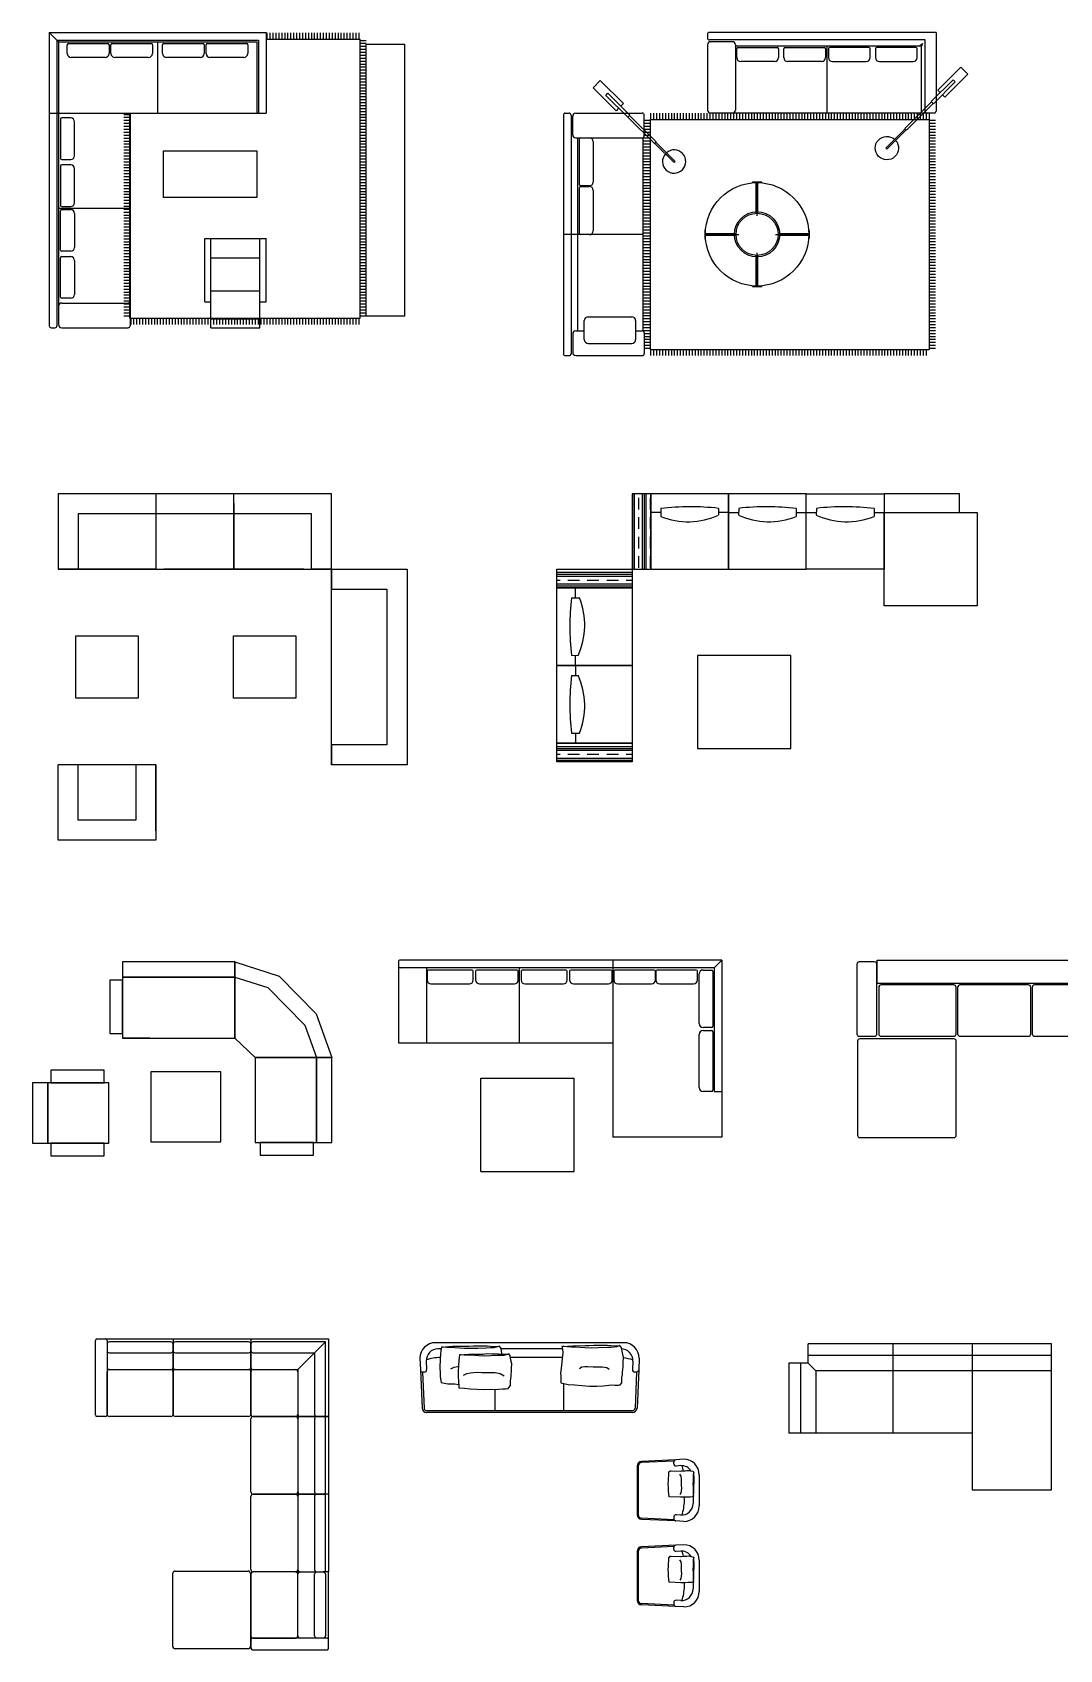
# Model space of a CAD drawing. Header units: millimetres. Extents: x 2591 to 31220, y -5770 to 15040.
# Drawn here: x 2591 to 15805, y -5770 to 15040 of the extents above; entities that cross this region are included whole.
import ezdxf

# ---------------------------------------------------------------- set-up
doc = ezdxf.new("R2010")
doc.units = ezdxf.units.MM
pattern_1 = [(90, (359790.147, -167638.01), (-38.1, 2e-14), [])]
pattern_2 = [(0, (-154463.076, -347621.36), (1e-14, 38.1), [])]

# ---------------------------------------------------------------- blocks, each defined once
blk = doc.blocks.new('MUGOL2')
at = {"color": 0}
for p, q in [((-1247, -220, -3), (-822, -355, -3)), ((-822, -355, -3), (-348, -837, -3)), ((-2342, -1006, -3), (-2693, -1006, -3)), ((-348, -837, -3), (-199, -1253, -3))]:
    blk.add_line(p, q, dxfattribs=at)
for points, elevation in [([(-2693, -220), (-1247, -220), (-1247, -21), (-2693, -21)], -3), ([(-2857, -945), (-2693, -945), (-2693, -258), (-2857, -258)], -3), ([(-2693, -1006), (-1247, -1006), (-1247, -220), (-2693, -220)], -3), ([(-2929, -1581), (-2929, -1418), (-3616, -1418), (-3616, -1581)], 200), ([(-985, -1253), (-985, -2349), (-199, -2349), (-199, -1253)], -3), ([(-199, -1253), (-199, -2349), (0, -2349), (0, -1253)], -3), ([(-3653, -2357), (-3653, -1581), (-3852, -1581), (-3852, -2357)], 200), ([(-2867, -2357), (-2867, -1581), (-3653, -1581), (-3653, -2357)], 200), ([(-2929, -2520), (-2929, -2357), (-3616, -2357), (-3616, -2520)], 200), ([(-923, -2349), (-923, -2512), (-236, -2512), (-236, -2349)], -3)]:
    blk.add_lwpolyline(points, close=True, dxfattribs=dict(at, elevation=elevation))
at = {"color": 0, "elevation": -3}
for points in [[(-1247, -21), (-676, -207), (-202, -690), (0, -1253)], [(-1247, -21), (-1247, -1006), (-985, -1253), (0, -1253)]]:
    blk.add_lwpolyline(points, dxfattribs=at)
at = {"color": 0}
blk.add_lwpolyline([(-2328, -2337), (-1428, -2337), (-1428, -1437), (-2328, -1437)], close=True, dxfattribs=at)
blk = doc.blocks.new('ТОРШЕР')
at = {"color": 0}
for p, q in [((185, 20), (584, 20)), ((185, -20), (185, 20)), ((584, 20), (584, -20)), ((584, 15), (1068, 15)), ((1068, 15), (1068, -15)), ((1068, 10), (1419, 10)), ((1419, 10), (1419, -10)), ((185, -20), (584, -20)), ((584, -15), (1068, -15)), ((1068, -10), (1419, -10))]:
    blk.add_line(p, q, dxfattribs=at)
blk.add_lwpolyline([(419, -20), (419, -66), (0, -66), (0, 66), (419, 66), (419, 20)], dxfattribs=at)
blk.add_arc((1409, 0), 150, 183.8226, 176.1774, dxfattribs=at)
blk = doc.blocks.new('Butaca кресло')
at = {"color": 0}
for p, q in [((-315, 1150), (-315, 0)), ((-315, 1147), (315, 1147)), ((315, 1147), (315, -3)), ((-315, 1032), (315, 1032)), ((-395, 816), (-395, 0)), ((-395, 816), (-315, 816)), ((-315, 674), (315, 674)), ((315, 816), (395, 816)), ((395, 816), (395, -3)), ((-315, 249), (315, 249)), ((-395, 0), (395, 0))]:
    blk.add_line(p, q, dxfattribs=at)
blk = doc.blocks.new('oli под ТВ')
at = {"color": 0}
for p, q in [((-500, -1750), (-500, 1750)), ((-500, 1750), (0, 1750)), ((0, -1750), (0, 1750)), ((0, -1750), (-500, -1750))]:
    blk.add_line(p, q, dxfattribs=at)
blk = doc.blocks.new('ковер без четверти')
h = blk.add_hatch()
h.set_pattern_fill('ANSI31', color=0, scale=12, angle=135, style=0)
h.set_pattern_definition([(180, (359790.147, -167638.01), (-9e-15, -38.1), [])])
h.paths.add_polyline_path([(1208, 952), (1208, -2639), (1288, -2639), (1288, 952)])
h.paths.add_polyline_path([(-1751, 0), (-1831, 0), (-1831, -2639), (-1751, -2639)])
h = blk.add_hatch()
h.set_pattern_fill('ANSI31', color=0, scale=12, angle=405, style=0)
h.set_pattern_definition(pattern_1)
h.paths.add_polyline_path([(0, 1032), (0, 952), (1208, 952), (1208, 1032)])
h = blk.add_hatch()
h.set_pattern_fill('ANSI31', color=0, scale=12, angle=405, style=0)
h.set_pattern_definition(pattern_1)
h.paths.add_polyline_path([(-1751, -2639), (-1751, -2719), (1208, -2719), (1208, -2639)])
at = {"color": 0}
for p, q in [((0, 952), (0, 0)), ((0, 952), (1208, 952)), ((1208, -2639), (1208, 952)), ((-1751, 0), (0, 0)), ((-1751, -2639), (-1751, 0)), ((-1751, -2639), (1208, -2639))]:
    blk.add_line(p, q, dxfattribs=at)
blk = doc.blocks.new('DIVAN_MARSELL')
at = {"color": 0}
for p, q in [((0, 0), (-3130, 0)), ((-3130, -250), (-3130, 0)), ((-2040, 0), (-2040, -1150)), ((-1020, 0), (-1020, -1880)), ((0, -1880), (0, 0)), ((0, -150), (-3130, -150)), ((-3380, -250), (-3380, -1150)), ((-3130, -250), (-3380, -250)), ((-3230, -250), (-3230, -1150)), ((-3030, -350), (-3130, -250)), ((-3030, -350), (-3030, -1150)), ((0, -350), (-3030, -350)), ((-1020, -1150), (-3380, -1150)), ((-1020, -1880), (0, -1880))]:
    blk.add_line(p, q, dxfattribs=at)
blk = doc.blocks.new('диван')
at = {"color": 0}
for points in [[(-452, 3269), (452, 3269, 0.414214), (482, 3299), (482, 3489, 0.414214), (452, 3519), (-452, 3519, 0.414214), (-482, 3489), (-482, 3299, 0.414214)], [(478, 2281), (478, 3217, 0.414214), (448, 3247), (-152, 3247, 0.414214), (-182, 3217), (-182, 2281, 0.414214), (-152, 2251), (448, 2251, 0.414214)], [(478, 1322), (478, 2202, 0.414214), (448, 2232), (-152, 2232, 0.414214), (-182, 2202), (-182, 1322, 0.414214), (-152, 1292), (448, 1292, 0.414214)], [(478, 306), (478, 1242, 0.414214), (448, 1272), (-152, 1272, 0.414214), (-182, 1242), (-182, 306, 0.414214), (-152, 276), (448, 276, 0.414214)], [(542, 4), (1752, 4, 0.414214), (1782, 34), (1782, 1244, 0.414214), (1752, 1274), (542, 1274, 0.414214), (512, 1244), (512, 34, 0.414214)], [(-452, 250), (452, 250, -0.414214), (482, 220), (482, 30, -0.414214), (452, 0), (-452, 0, -0.414214), (-482, 30), (-482, 220, -0.414214)]]:
    blk.add_lwpolyline(points, format="xyb", close=True, dxfattribs=at)
blk.add_lwpolyline([(-502, 3261), (-202, 3261), (-202, 258), (-502, 258)], close=True, dxfattribs=at)
blk = doc.blocks.new('div 1')
at = {"color": 0}
for p, q in [((0, 0), (2790, 0)), ((0, 0), (0, -1010)), ((121, -121), (0, 0)), ((0, 0), (0, -1040)), ((99, -99), (2691, -99)), ((99, -99), (99, -1040)), ((121, -121), (2669, -121)), ((121, -121), (121, -1040)), ((233, -273), (233, -159)), ((248, -144), (754, -144)), ((769, -159), (769, -273)), ((793, -273), (793, -159)), ((808, -144), (1313, -144)), ((1328, -159), (1328, -273)), ((1395, -1040), (1395, -121)), ((1459, -273), (1459, -159)), ((1474, -144), (1979, -144)), ((1994, -159), (1994, -273)), ((2018, -273), (2018, -159)), ((2033, -144), (2539, -144)), ((2554, -159), (2554, -273)), ((2669, -121), (2669, -1040)), ((2691, -99), (2691, -1040)), ((2790, 0), (2790, -1040)), ((719, -323), (283, -323)), ((1278, -323), (843, -323)), ((1944, -323), (1509, -323)), ((2504, -323), (2068, -323)), ((0, -1040), (2790, -1040)), ((0, -1040), (0, -3775)), ((0, -1040), (1040, -1040)), ((99, -1040), (99, -3775)), ((121, -1040), (121, -3760)), ((1040, -1040), (1040, -3483)), ((147, -1117), (147, -1622)), ((276, -1102), (162, -1102)), ((326, -1587), (326, -1152)), ((162, -1637), (276, -1637)), ((147, -1721), (147, -2226)), ((276, -1706), (162, -1706)), ((326, -2191), (326, -1756)), ((121, -2261), (1040, -2261)), ((162, -2241), (276, -2241)), ((162, -2281), (276, -2281)), ((147, -2802), (147, -2296)), ((326, -2331), (326, -2767)), ((147, -3406), (147, -2901)), ((276, -2817), (162, -2817)), ((162, -2886), (276, -2886)), ((326, -2936), (326, -3371)), ((121, -3523), (121, -3760)), ((161, -3483), (1015, -3483)), ((276, -3421), (162, -3421)), ((1040, -3483), (1040, -3508)), ((1040, -3508), (1040, -3775)), ((25, -3800), (74, -3800)), ((161, -3800), (1015, -3800))]:
    blk.add_line(p, q, dxfattribs=at)
for centre, radius, start, end in [((248, -159), 15, 90, 180), ((754, -159), 15, 0, 90), ((808, -159), 15, 90, 180), ((1313, -159), 15, 0, 90), ((1474, -159), 15, 90, 180), ((1979, -159), 15, 0, 90), ((2033, -159), 15, 90, 180), ((2539, -159), 15, 0, 90), ((283, -273), 50, 180, 270), ((719, -273), 50, 270, 0), ((843, -273), 50, 180, 270), ((1278, -273), 50, 270, 0), ((1509, -273), 50, 180, 270), ((1944, -273), 50, 270, 0), ((2068, -273), 50, 180, 270), ((2504, -273), 50, 270, 0), ((162, -1117), 15, 90, 180), ((276, -1152), 50, 0, 90), ((162, -1622), 15, 180, 270), ((276, -1587), 50, 270, 0), ((162, -1721), 15, 90, 180), ((276, -1756), 50, 0, 90), ((162, -2226), 15, 180, 270), ((162, -2296), 15, 90, 180), ((276, -2191), 50, 270, 0), ((276, -2331), 50, 0, 90), ((162, -2802), 15, 180, 270), ((162, -2901), 15, 90, 180), ((276, -2767), 50, 270, 0), ((276, -2936), 50, 0, 90), ((161, -3523), 40, 90, 180), ((162, -3406), 15, 180, 270), ((276, -3371), 50, 270, 0), ((1015, -3508), 25, 0, 90), ((25, -3775), 25, 180, 270), ((74, -3775), 25, 270, 0), ((161, -3760), 40, 180, 270), ((1015, -3775), 25, 270, 0)]:
    blk.add_arc(centre, radius, start, end, dxfattribs=at)
blk = doc.blocks.new('div 3')
at = {"color": 0}
for p, q in [((0, 24), (0, -24)), ((2940, 49), (25, 49)), ((2940, 49), (2940, -966)), ((0, -112), (0, -951)), ((2802, -49), (25, -49)), ((320, -72), (40, -72)), ((360, -112), (360, -951)), ((2721, -130), (360, -130)), ((377, -276), (377, -162)), ((392, -147), (897, -147)), ((912, -162), (912, -276)), ((981, -276), (981, -162)), ((996, -147), (1502, -147)), ((1517, -162), (1517, -276)), ((1535, -130), (1535, -991)), ((1557, -162), (1557, -276)), ((2077, -147), (1572, -147)), ((2092, -276), (2092, -162)), ((2161, -162), (2161, -276)), ((2681, -147), (2176, -147)), ((2696, -276), (2696, -162)), ((2747, -147), (2747, -991)), ((2802, -966), (2802, -49)), ((862, -326), (427, -326)), ((1467, -326), (1031, -326)), ((1607, -326), (2042, -326)), ((2211, -326), (2646, -326)), ((2828, -991), (40, -991)), ((320, -991), (40, -991)), ((2916, -991), (2828, -991))]:
    blk.add_line(p, q, dxfattribs=at)
for centre, radius, start, end in [((25, 24), 25, 90, 180), ((25, -24), 25, 180, 270), ((40, -112), 40, 90, 180), ((320, -112), 40, 0, 90), ((392, -162), 15, 90, 180), ((897, -162), 15, 0, 90), ((996, -162), 15, 90, 180), ((1502, -162), 15, 0, 90), ((1572, -162), 15, 90, 180), ((2077, -162), 15, 0, 90), ((2176, -162), 15, 90, 180), ((2681, -162), 15, 0, 90), ((2560, 111), 291, 303.7544, 315.2542), ((2910, -174), 165, 150.7229, 170.462), ((427, -276), 50, 180, 270), ((862, -276), 50, 270, 0), ((1031, -276), 50, 180, 270), ((1467, -276), 50, 270, 0), ((1607, -276), 50, 180, 270), ((2042, -276), 50, 270, 0), ((2211, -276), 50, 180, 270), ((2646, -276), 50, 270, 0), ((40, -951), 40, 180, 270), ((320, -951), 40, 270, 0), ((2828, -964), 26.8, 183.8335, 268.4131), ((2917, -967), 23.4, 268.3485, 3.9898)]:
    blk.add_arc(centre, radius, start, end, dxfattribs=at)
blk = doc.blocks.new('div 6')
at = {"color": 0}
for p, q in [((122630, 58827), (122630, 57857)), ((126150, 58827), (122630, 58827)), ((123890, 58827), (123890, 57857)), ((124890, 57857), (124890, 58827)), ((124890, 58707), (124890, 57857)), ((126150, 57857), (126150, 58827)), ((125890, 58567), (122890, 58567)), ((122890, 58567), (122890, 57857)), ((125890, 57857), (125890, 58567)), ((123890, 57857), (122630, 57857)), ((122630, 57857), (126150, 57857)), ((125790, 57857), (123990, 57857)), ((125790, 57857), (125610, 57857)), ((126150, 57857), (125890, 57857)), ((126150, 57857), (126150, 57597)), ((126150, 55337), (126150, 57857)), ((126150, 57857), (127120, 57857)), ((127120, 57857), (127120, 55337)), ((126150, 57597), (126860, 57597)), ((126860, 57597), (126860, 55597)), ((126150, 55597), (126150, 55337)), ((126860, 55597), (126150, 55597)), ((123890, 55337), (122630, 55337)), ((122630, 54367), (122630, 55337)), ((122890, 54627), (122890, 55337)), ((123630, 55337), (123630, 54627)), ((123890, 54487), (123890, 55337)), ((123890, 55337), (123890, 54367)), ((123890, 55337), (123890, 54367)), ((127120, 55337), (126150, 55337)), ((123630, 54627), (122890, 54627)), ((123890, 54367), (122630, 54367))]:
    blk.add_line(p, q, dxfattribs=at)
for points in [[(122860, 56197), (122860, 56997), (123660, 56997), (123660, 56197)], [(124889, 56197), (124889, 56997), (125689, 56997), (125689, 56197)]]:
    blk.add_lwpolyline(points, close=True, dxfattribs=at)
blk = doc.blocks.new('div 7')
at = {"lineweight": -3}
h = blk.add_hatch(dxfattribs=at)
h.set_pattern_fill('CLAY', color=0, angle=90, style=0)
h.set_pattern_definition([(270, (26387.96, 7300.55), (-150, 9e-15), []), (270, (26362.96, 7300.55), (-150, 9e-15), []), (270, (26337.96, 7300.55), (-150, 9e-15), []), (270, (26287.96, 7300.55), (-150, 9e-15), [150, -100])])
h.paths.add_polyline_path([(0, -970), (240, -970), (240, 0), (0, 0)])
h = blk.add_hatch(dxfattribs=at)
h.set_pattern_fill('CLAY', color=0, angle=90, style=0)
h.set_pattern_definition([(360, (-8270.55, -27357.96), (-1e-11, 150), []), (360, (-8270.55, -27332.96), (-1e-11, 150), []), (360, (-8270.55, -27307.96), (-1e-11, 150), []), (360, (-8270.55, -27257.96), (-1e-11, 150), [150, -100])])
h.paths.add_polyline_path([(-970, -970), (-970, -1210), (0, -1210), (0, -970)])
h = blk.add_hatch(dxfattribs=at)
h.set_pattern_fill('CLAY', color=0, angle=90, style=0)
h.set_pattern_definition([(360, (-8270.55, -29597.96), (-1e-11, 150), []), (360, (-8270.55, -29572.96), (-1e-11, 150), []), (360, (-8270.55, -29547.96), (-1e-11, 150), []), (360, (-8270.55, -29497.96), (-1e-11, 150), [150, -100])])
h.paths.add_polyline_path([(-970, -3210), (-970, -3450), (0, -3450), (0, -3210)])
at = {"color": 0, "lineweight": -3}
for p, q in [((369, -190), (369, -293)), ((1109, -189), (1112, -274)), ((1371, -189), (1368, -274)), ((2111, -190), (2111, -293)), ((2371, -189), (2368, -274)), ((3111, -190), (3111, -293)), ((369, -242), (240, -242)), ((1240, -240), (1111, -240)), ((1240, -240), (1369, -240)), ((2111, -242), (2240, -242)), ((2240, -240), (2369, -240)), ((3111, -242), (3240, -242)), ((-728, -1339), (-728, -1210)), ((-780, -1339), (-677, -1339)), ((-781, -2079), (-696, -2082)), ((-730, -2210), (-730, -2081)), ((-730, -2210), (-730, -2339)), ((-781, -2341), (-696, -2338)), ((-780, -3081), (-677, -3081)), ((-728, -3081), (-728, -3210))]:
    blk.add_line(p, q, dxfattribs=at)
for points in [[(240, 0), (0, 0), (0, -970), (240, -970)], [(240, 0), (240, -970), (1240, -970), (1240, 0)], [(1240, 0), (1240, -970), (2240, -970), (2240, 0)], [(3240, 0), (3240, -970), (2240, -970), (2240, 0)], [(3240, -240), (4210, -240), (4210, 0), (3240, 0)], [(4440, -242), (4440, -1442), (3240, -1442), (3240, -242)], [(-970, -1210), (-970, -970), (0, -970), (0, -1210)], [(-970, -1210), (0, -1210), (0, -2210), (-970, -2210)], [(842, -2080), (842, -3280), (2042, -3280), (2042, -2080)], [(-970, -2210), (0, -2210), (0, -3210), (-970, -3210)], [(-970, -3450), (-970, -3210), (0, -3210), (0, -3450)]]:
    blk.add_lwpolyline(points, close=True, dxfattribs=at)
for centre, radius, start, end in [((746, -3296), 3128, 83.3368, 96.937), ((1734, -3296), 3128, 83.063, 96.6632), ((2734, -3296), 3128, 83.063, 96.6632), ((719, 579), 940, 248.1284, 294.7713), ((1761, 579), 940, 245.2287, 291.8716), ((2761, 579), 940, 245.2287, 291.8716), ((2326, -1716), 3128, 173.063, 186.6632), ((-1549, -1689), 940, 335.2287, 21.8716), ((2326, -2704), 3128, 173.3368, 186.937), ((-1549, -2731), 940, 338.1284, 24.7713)]:
    blk.add_arc(centre, radius, start, end, dxfattribs=at)
blk = doc.blocks.new('div 8')
at = {"color": 0}
for p, q in [((-1040, 0), (-4135, 0)), ((-4160, -25), (-4160, -74)), ((-4160, -74), (-4160, -1070)), ((-1040, -99), (-4135, -99)), ((-3800, -99), (-3800, -1070)), ((-3791, -143), (-3791, -256)), ((-3212, -128), (-3776, -128)), ((-3197, -256), (-3197, -143)), ((-3166, -143), (-3166, -256)), ((-2632, -128), (-3151, -128)), ((-2617, -256), (-2617, -143)), ((-2600, -1070), (-2600, -99)), ((-2582, -143), (-2582, -256)), ((-2003, -128), (-2567, -128)), ((-1988, -256), (-1988, -143)), ((-1957, -143), (-1957, -256)), ((-1423, -128), (-1942, -128)), ((-1408, -256), (-1408, -143)), ((-1400, 0), (-1400, -2280)), ((-1389, -143), (-1389, -256)), ((-868, -128), (-1374, -128)), ((0, 0), (-1040, 0)), ((-99, -99), (-1040, -99)), ((0, 0), (-1010, 0)), ((-853, -256), (-853, -143)), ((-848, -143), (-848, -256)), ((-328, -128), (-833, -128)), ((-313, -256), (-313, -143)), ((-291, -816), (-291, -178)), ((-241, -128), (-128, -128)), ((-113, -143), (-113, -851)), ((-99, -99), (0, 0)), ((-99, -99), (-99, -1690)), ((0, 0), (0, -2280)), ((-3741, -306), (-3247, -306)), ((-3116, -306), (-2667, -306)), ((-2532, -306), (-2038, -306)), ((-1907, -306), (-1458, -306)), ((-1339, -306), (-903, -306)), ((-798, -306), (-363, -306)), ((-291, -1640), (-291, -957)), ((-128, -866), (-241, -866)), ((-241, -907), (-128, -907)), ((-113, -922), (-113, -1675)), ((-3800, -1070), (-4160, -1070)), ((-1400, -1070), (-3800, -1070)), ((-3100, -1520), (-1900, -1520)), ((-3100, -2720), (-3100, -1520)), ((-1900, -2720), (-1900, -1520)), ((-128, -1690), (-241, -1690)), ((-99, -1690), (0, -1690)), ((0, -2280), (-1400, -2280)), ((-3100, -2720), (-1900, -2720))]:
    blk.add_line(p, q, dxfattribs=at)
for centre, radius, start, end in [((-4135, -25), 25, 90, 180), ((-4135, -74), 25, 180, 270), ((-3776, -143), 15, 90, 180), ((-3212, -143), 15, 0, 90), ((-3151, -143), 15, 90, 180), ((-2632, -143), 15, 0, 90), ((-2567, -143), 15, 90, 180), ((-2003, -143), 15, 0, 90), ((-1942, -143), 15, 90, 180), ((-1423, -143), 15, 0, 90), ((-1374, -143), 15, 90, 180), ((-868, -143), 15, 0, 90), ((-833, -143), 15, 90, 180), ((-328, -143), 15, 0, 90), ((-241, -178), 50, 90, 180), ((-128, -143), 15, 0, 90), ((-3741, -256), 50, 180, 270), ((-3247, -256), 50, 270, 0), ((-3116, -256), 50, 180, 270), ((-2667, -256), 50, 270, 0), ((-2532, -256), 50, 180, 270), ((-2038, -256), 50, 270, 0), ((-1907, -256), 50, 180, 270), ((-1458, -256), 50, 270, 0), ((-1339, -256), 50, 180, 270), ((-903, -256), 50, 270, 0), ((-798, -256), 50, 180, 270), ((-363, -256), 50, 270, 0), ((-241, -816), 50, 180, 270), ((-241, -957), 50, 90, 180), ((-128, -851), 15, 270, 0), ((-128, -922), 15, 0, 90), ((-241, -1640), 50, 180, 270), ((-128, -1675), 15, 270, 0)]:
    blk.add_arc(centre, radius, start, end, dxfattribs=at)
blk = doc.blocks.new('div 9')
at = {"color": 0}
for p, q in [((-1300, 800), (-900, 800)), ((-1018, 720), (-931, 720)), ((-200, 800), (200, 800)), ((82, 720), (169, 720)), ((-1500, 600), (-1493, 501)), ((-1493, 501), (-1472, 57)), ((-1477, 472), (-1457, 58)), ((-1443, 472), (-1463, 472)), ((-1418, 564), (-1413, 503)), ((-963, 610), (-1011, 610)), ((-781, 564), (-786, 503)), ((-756, 472), (-736, 472)), ((-722, 472), (-742, 58)), ((-706, 501), (-727, 57)), ((-700, 600), (-706, 501)), ((-400, 600), (-394, 501)), ((-394, 501), (-372, 57)), ((-377, 472), (-357, 58)), ((-344, 472), (-364, 472)), ((-318, 564), (-314, 503)), ((137, 610), (88, 610)), ((318, 564), (314, 503)), ((344, 472), (364, 472)), ((377, 472), (357, 58)), ((394, 501), (372, 57)), ((400, 600), (394, 501)), ((-2800, 28), (-2650, 21)), ((-2650, 21), (-2157, 0)), ((-1412, 15), (-787, 15)), ((-1412, 0), (-787, 0)), ((-313, 15), (313, 15)), ((-313, 0), (313, 0)), ((-3000, -172), (-3000, -2592)), ((-2763, -54), (-2653, -59)), ((-2622, -5), (-2158, -25)), ((-2621, -9), (-2621, -29)), ((-2125, -60), (-2125, -2705)), ((-2100, -60), (-2100, -2705)), ((-2920, -959), (-2920, -1747)), ((-2810, -960), (-2810, -1628)), ((-2125, -942), (-2475, -942)), ((-2125, -1823), (-2400, -1823)), ((-2920, -2520), (-2920, -2561)), ((-2800, -2792), (-2650, -2786)), ((-2763, -2711), (-2653, -2706)), ((-2650, -2786), (-2157, -2765)), ((-2622, -2760), (-2158, -2740)), ((-2621, -2736), (-2621, -2756))]:
    blk.add_line(p, q, dxfattribs=at)
for points in [[(-1013, 657), (-1011, 618), (-1011, 581), (-1012, 564), (-1012, 564), (-1018, 412), (-1056, 410), (-1092, 406), (-1136, 403), (-1179, 402), (-1223, 404), (-1248, 403), (-1299, 407), (-1319, 407), (-1337, 408), (-1342, 416), (-1351, 428), (-1351, 440), (-1347, 557), (-1349, 573), (-1350, 589), (-1352, 599), (-1353, 618), (-1354, 640), (-1355, 668), (-1349, 692), (-1345, 719), (-1336, 732), (-1319, 725), (-1305, 723), (-1287, 722), (-1265, 721), (-1219, 720), (-1183, 718), (-1143, 720), (-1093, 723), (-1070, 724), (-1048, 724), (-1031, 726), (-1019, 726), (-1016, 708), (-1014, 689), (-1013, 657)], [(-1019, 726), (-1079, 731), (-1146, 731), (-1168, 731), (-1194, 734), (-1230, 733), (-1269, 733), (-1304, 730), (-1336, 732)], [(87, 657), (89, 618), (88, 581), (88, 564), (88, 564), (81, 412), (44, 410), (8, 406), (-37, 403), (-79, 402), (-124, 404), (-149, 403), (-200, 407), (-220, 407), (-237, 408), (-242, 416), (-251, 428), (-252, 440), (-248, 557), (-249, 573), (-251, 589), (-252, 599), (-254, 618), (-255, 640), (-256, 668), (-250, 692), (-246, 719), (-236, 732), (-219, 725), (-205, 723), (-187, 722), (-166, 721), (-119, 720), (-83, 718), (-44, 720), (7, 723), (29, 724), (52, 724), (69, 726), (81, 726), (84, 708), (85, 689), (87, 657)], [(81, 726), (20, 731), (-47, 731), (-69, 731), (-94, 734), (-130, 733), (-169, 733), (-204, 730), (-236, 732)], [(-1046, 556), (-1067, 567), (-1090, 571), (-1129, 575), (-1162, 574), (-1190, 574), (-1249, 574), (-1281, 566), (-1307, 552)], [(54, 556), (33, 567), (10, 571), (-29, 575), (-62, 574), (-90, 574), (-150, 574), (-182, 566), (-208, 552)], [(-2795, -961), (-2706, -972), (-2608, -984), (-2567, -982), (-2567, -982), (-2484, -980), (-2463, -888), (-2457, -800), (-2447, -711), (-2442, -612), (-2442, -519), (-2445, -436), (-2456, -323), (-2454, -287), (-2454, -239), (-2458, -215), (-2485, -195), (-2514, -194), (-2551, -194), (-2589, -189), (-2627, -187), (-2649, -182), (-2694, -179), (-2747, -177), (-2813, -175), (-2869, -189), (-2933, -198), (-2963, -221), (-2947, -260), (-2941, -293), (-2938, -335), (-2937, -386), (-2934, -496), (-2930, -580), (-2934, -673), (-2942, -792), (-2943, -845), (-2945, -899), (-2949, -939), (-2949, -966), (-2916, -958), (-2871, -955), (-2795, -961)], [(-2949, -966), (-2960, -824), (-2962, -667), (-2962, -615), (-2967, -554), (-2967, -469), (-2966, -378), (-2959, -295), (-2963, -221)], [(-2666, -738), (-2689, -710), (-2694, -673), (-2692, -631), (-2689, -566), (-2690, -509), (-2690, -450), (-2682, -388), (-2659, -360)], [(-2844, -2284), (-2853, -2163), (-2854, -2030), (-2854, -1985), (-2859, -1934), (-2858, -1862), (-2858, -1784), (-2852, -1714), (-2856, -1651)], [(-2705, -2297), (-2628, -2300), (-2554, -2300), (-2519, -2298), (-2519, -2298), (-2419, -2294), (-2414, -2219), (-2407, -2147), (-2400, -2058), (-2398, -1973), (-2402, -1883), (-2399, -1833), (-2408, -1732), (-2407, -1691), (-2411, -1656), (-2427, -1646), (-2449, -1629), (-2474, -1627), (-2505, -1627), (-2538, -1624), (-2570, -1621), (-2589, -1618), (-2627, -1615), (-2672, -1613), (-2728, -1612), (-2776, -1623), (-2831, -1632), (-2856, -1651), (-2843, -1684), (-2837, -1712), (-2835, -1748), (-2834, -1791), (-2831, -1884), (-2828, -1956), (-2831, -2035), (-2838, -2136), (-2839, -2181), (-2840, -2227), (-2844, -2261), (-2844, -2284), (-2809, -2290), (-2770, -2293), (-2705, -2297)], [(-2942, -2516), (-2953, -2374), (-2955, -2217), (-2955, -2165), (-2960, -2104), (-2960, -2019), (-2959, -1928), (-2952, -1845), (-2956, -1771)], [(-2836, -1732), (-2862, -1739), (-2927, -1748), (-2956, -1771), (-2941, -1810), (-2934, -1843), (-2932, -1885), (-2931, -1936), (-2927, -2046), (-2923, -2130), (-2927, -2223), (-2935, -2342), (-2937, -2395), (-2938, -2449), (-2943, -2488), (-2943, -2516), (-2901, -2523), (-2856, -2527), (-2779, -2531)], [(-2581, -2231), (-2602, -2188), (-2610, -2142), (-2619, -2064), (-2616, -1998), (-2617, -1942), (-2617, -1823), (-2602, -1759), (-2572, -1707)], [(-2779, -2531), (-2688, -2535), (-2601, -2534), (-2560, -2532), (-2560, -2532), (-2488, -2518), (-2472, -2433), (-2469, -2342), (-2463, -2295)], [(-2665, -2393), (-2687, -2351), (-2695, -2304), (-2696, -2297)]]:
    blk.add_lwpolyline(points, dxfattribs=at)
for centre, radius, start, end in [((-1300, 600), 200, 90, 180), ((-1268, 570), 150, 122.4661, 182.454), ((-931, 570), 150, 357.546, 90), ((-900, 600), 200, 0, 90), ((-200, 600), 200, 90, 180), ((-169, 570), 150, 122.4661, 182.454), ((169, 570), 150, 357.546, 90), ((200, 600), 200, 0, 90), ((-1463, 502), 30, 182.454, 270), ((-1443, 502), 30, 270, 2.454), ((-1196, -137), 749, 102.0033, 107.2684), ((-1004, -137), 749, 72.7316, 86.8739), ((-756, 502), 30, 177.546, 270), ((-736, 502), 30, 270, 357.546), ((-364, 502), 30, 182.454, 270), ((-344, 502), 30, 270, 2.454), ((-96, -137), 749, 102.0033, 107.2684), ((96, -137), 749, 72.7316, 86.8739), ((344, 502), 30, 177.546, 270), ((364, 502), 30, 270, 357.546), ((-2800, -172), 200, 90, 180), ((-2651, -9), 30, 0, 87.546), ((-2160, -60), 60, 0, 87.546), ((-1412, 60), 60, 182.454, 270), ((-1412, 60), 45, 182.454, 270), ((-787, 60), 45, 270, 357.546), ((-787, 60), 60, 270, 357.546), ((-313, 60), 60, 182.454, 270), ((-313, 60), 45, 182.454, 270), ((313, 60), 45, 270, 357.546), ((313, 60), 60, 270, 357.546), ((-2770, -204), 150, 87.546, 180), ((-2063, -276), 749, 162.7316, 172.238), ((-2651, -29), 30, 267.546, 0), ((-2160, -60), 35, 0, 87.546), ((-2800, -2592), 200, 180, 270), ((-2770, -2561), 150, 180, 272.454), ((-2063, -2489), 749, 183.1261, 197.2684), ((-2160, -2705), 35, 272.454, 0), ((-2160, -2705), 60, 272.454, 0), ((-2651, -2736), 30, 0, 92.454), ((-2651, -2756), 30, 272.454, 0)]:
    blk.add_arc(centre, radius, start, end, dxfattribs=at)
blk = doc.blocks.new('div 83')
at = {"color": 0}
for p, q in [((-2980, 0), (-2870, 0)), ((-2870, 0), (-2000, 0)), ((-2000, 0), (-2000, -70)), ((-2000, 0), (-1000, 0)), ((-2000, 0), (-2000, -70)), ((-1000, 0), (0, 0)), ((-1000, 0), (-1000, -70)), ((-1000, 0), (-1000, -70)), ((0, 0), (0, -1000)), ((-3000, -980), (-3000, -20)), ((-2850, -20), (-2850, -980)), ((-2850, -70), (-2850, -366)), ((-2030, -40), (-2820, -40)), ((-2820, -180), (-2030, -180)), ((-2000, -366), (-2000, -70)), ((-2000, -70), (-2000, -366)), ((-1030, -40), (-1970, -40)), ((-1970, -180), (-1030, -180)), ((-1000, -70), (-1000, -366)), ((-1000, -366), (-1000, -70)), ((-40, -40), (-970, -40)), ((-970, -180), (-180, -180)), ((-396, -396), (-40, -40)), ((-180, -180), (-180, -970)), ((-40, -970), (-40, -40)), ((-2820, -396), (-2030, -396)), ((-2820, -396), (-2030, -396)), ((-2000, -366), (-2000, -426)), ((-2000, -366), (-2000, -426)), ((-1970, -396), (-1030, -396)), ((-1970, -396), (-1030, -396)), ((-1000, -366), (-1000, -426)), ((-1000, -366), (-1000, -426)), ((-970, -396), (-426, -396)), ((-970, -396), (-396, -396)), ((-396, -396), (-396, -970)), ((-2850, -970), (-2850, -426)), ((-2000, -426), (-2000, -970)), ((-2000, -970), (-2000, -426)), ((-1000, -970), (-1000, -426)), ((-1000, -426), (-1000, -970)), ((-396, -426), (-396, -970)), ((-2870, -1000), (-2980, -1000)), ((-2030, -1000), (-2820, -1000)), ((-1030, -1000), (-1970, -1000)), ((-1000, -1970), (-1000, -1030)), ((-426, -1000), (-970, -1000)), ((-970, -1000), (-426, -1000)), ((-366, -1000), (-426, -1000)), ((-366, -1000), (-426, -1000)), ((-396, -1030), (-396, -1970)), ((-396, -1030), (-396, -1970)), ((-366, -1000), (-70, -1000)), ((-70, -1000), (-366, -1000)), ((-180, -1030), (-180, -1970)), ((-70, -1000), (0, -1000)), ((0, -1000), (-70, -1000)), ((-40, -1970), (-40, -1030)), ((0, -1000), (0, -2000)), ((-1000, -2970), (-1000, -2030)), ((-426, -2000), (-970, -2000)), ((-970, -2000), (-426, -2000)), ((-366, -2000), (-426, -2000)), ((-366, -2000), (-426, -2000)), ((-396, -2030), (-396, -2970)), ((-396, -2030), (-396, -2970)), ((-366, -2000), (-70, -2000)), ((-70, -2000), (-366, -2000)), ((-180, -2030), (-180, -2970)), ((0, -2000), (-70, -2000)), ((0, -2000), (-70, -2000)), ((-40, -2970), (-40, -2030)), ((0, -2000), (0, -3000)), ((-2005, -3958), (-2005, -3018)), ((-1975, -2988), (-1035, -2988)), ((-1005, -3018), (-1005, -3958)), ((-1000, -3030), (-1000, -3820)), ((-426, -3000), (-970, -3000)), ((-426, -3000), (-970, -3000)), ((-366, -3000), (-426, -3000)), ((-366, -3000), (-426, -3000)), ((-396, -3820), (-396, -3030)), ((-396, -3820), (-396, -3030)), ((-366, -3000), (-70, -3000)), ((-366, -3000), (-70, -3000)), ((-180, -3820), (-180, -3030)), ((0, -3000), (-70, -3000)), ((0, -3000), (-70, -3000)), ((-40, -3030), (-40, -3820)), ((0, -3870), (0, -3000)), ((-1000, -3870), (-1000, -3980)), ((-20, -3850), (-980, -3850)), ((-970, -3850), (-426, -3850)), ((-70, -3850), (-366, -3850)), ((0, -3980), (0, -3870)), ((-1035, -3988), (-1975, -3988)), ((-980, -4000), (-20, -4000))]:
    blk.add_line(p, q, dxfattribs=at)
for centre, radius, start, end in [((-2980, -20), 20, 90, 180), ((-2870, -20), 20, 0, 90), ((-2820, -70), 30, 90, 180), ((-2820, -150), 30, 180, 270), ((-2030, -70), 30, 0, 90), ((-2030, -150), 30, 270, 0), ((-1970, -70), 30, 90, 180), ((-1970, -150), 30, 180, 270), ((-1030, -70), 30, 0, 90), ((-1030, -150), 30, 270, 0), ((-970, -70), 30, 90, 180), ((-970, -150), 30, 180, 270), ((-2820, -366), 30, 180, 270), ((-2820, -426), 30, 90, 180), ((-2030, -366), 30, 270, 0), ((-2030, -426), 30, 0, 90), ((-1970, -366), 30, 180, 270), ((-1970, -426), 30, 90, 180), ((-1030, -366), 30, 270, 0), ((-1030, -426), 30, 0, 90), ((-970, -366), 30, 180, 270), ((-970, -426), 30, 90, 180), ((-426, -426), 30, 0, 90), ((-2980, -980), 20, 180, 270), ((-2870, -980), 20, 270, 0), ((-2820, -970), 30, 180, 270), ((-2030, -970), 30, 270, 0), ((-1970, -970), 30, 180, 270), ((-1030, -970), 30, 270, 0), ((-970, -970), 30, 180, 270), ((-970, -1030), 30, 90, 180), ((-426, -970), 30, 270, 0), ((-426, -1030), 30, 0, 90), ((-366, -970), 30, 180, 270), ((-366, -1030), 30, 90, 180), ((-150, -970), 30, 180, 270), ((-150, -1030), 30, 90, 180), ((-70, -970), 30, 270, 0), ((-70, -1030), 30, 0, 90), ((-970, -1970), 30, 180, 270), ((-970, -2030), 30, 90, 180), ((-426, -1970), 30, 270, 0), ((-426, -2030), 30, 0, 90), ((-366, -1970), 30, 180, 270), ((-366, -2030), 30, 90, 180), ((-150, -1970), 30, 180, 270), ((-150, -2030), 30, 90, 180), ((-70, -1970), 30, 270, 0), ((-70, -2030), 30, 0, 90), ((-1975, -3018), 30, 90, 180), ((-1035, -3018), 30, 0, 90), ((-970, -2970), 30, 180, 270), ((-970, -3030), 30, 90, 180), ((-426, -2970), 30, 270, 0), ((-426, -3030), 30, 0, 90), ((-366, -2970), 30, 180, 270), ((-366, -3030), 30, 90, 180), ((-150, -2970), 30, 180, 270), ((-150, -3030), 30, 90, 180), ((-70, -2970), 30, 270, 0), ((-70, -3030), 30, 0, 90), ((-970, -3820), 30, 180, 270), ((-980, -3870), 20, 90, 180), ((-426, -3820), 30, 270, 0), ((-366, -3820), 30, 180, 270), ((-150, -3820), 30, 180, 270), ((-70, -3820), 30, 270, 0), ((-20, -3870), 20, 0, 90), ((-1975, -3958), 30, 180, 270), ((-1035, -3958), 30, 270, 0), ((-980, -3980), 20, 180, 270), ((-20, -3980), 20, 270, 0)]:
    blk.add_arc(centre, radius, start, end, dxfattribs=at)

msp = doc.modelspace()

# ---------------------------------------------------------------- hatches: boundary and pattern name
h = msp.add_hatch()
h.set_pattern_fill('ANSI31', color=0, scale=12, angle=45, style=0)
h.set_pattern_definition([(90, (-154463.076, -347621.36), (-38.1, 7e-15), [])])
h.paths.add_polyline_path([(14127, 10961), (10536, 10961), (10536, 10881), (14127, 10881)])
h.paths.add_polyline_path([(14127, 13920), (14127, 14000), (10536, 14000), (10536, 13920)])
h = msp.add_hatch()
h.set_pattern_fill('ANSI31', color=0, scale=12, angle=315, style=0)
h.set_pattern_definition(pattern_2)
h.paths.add_polyline_path([(10536, 13920), (10456, 13920), (10456, 10961), (10536, 10961)])
h = msp.add_hatch()
h.set_pattern_fill('ANSI31', color=0, scale=12, angle=315, style=0)
h.set_pattern_definition(pattern_2)
h.paths.add_polyline_path([(14207, 13920), (14127, 13920), (14127, 10961), (14207, 10961)])

# ---------------------------------------------------------------- linework, layer by layer
at = {"color": 0}
for p, q in [((9421, 13975), (9421, 10900)), ((9446, 14000), (9495, 14000)), ((9520, 13975), (9520, 10900)), ((9542, 13723), (9542, 13960)), ((9582, 14000), (10436, 14000)), ((10461, 13708), (10461, 13975)), ((14127, 14000), (14127, 10961)), ((10536, 13920), (14127, 13920)), ((10536, 13920), (10536, 10961)), ((9582, 13683), (10436, 13683)), ((9601, 13683), (9601, 11198)), ((9627, 13079), (9627, 13669)), ((9642, 13684), (9756, 13684)), ((9806, 13634), (9806, 13114)), ((10445, 13685), (10445, 11196)), ((11853, 13103), (11853, 13111)), ((11973, 13103), (11973, 13111)), ((9627, 12452), (9627, 13042)), ((9756, 13064), (9642, 13064)), ((9642, 13057), (9756, 13057)), ((9806, 13007), (9806, 12487)), ((11903, 12712), (11903, 13106)), ((11913, 12678), (11913, 13106)), ((11923, 12712), (11923, 13106)), ((11243, 12501), (11251, 12501)), ((12576, 12501), (12584, 12501)), ((10445, 12441), (9421, 12441)), ((9756, 12437), (9642, 12437)), ((11243, 12381), (11251, 12381)), ((11248, 12451), (11643, 12451)), ((11248, 12441), (11677, 12441)), ((11248, 12431), (11643, 12431)), ((12150, 12441), (12578, 12441)), ((12184, 12451), (12578, 12451)), ((12184, 12431), (12578, 12431)), ((12576, 12381), (12584, 12381)), ((11903, 11776), (11903, 12170)), ((11913, 11776), (11913, 12204)), ((11923, 11776), (11923, 12170)), ((11853, 11771), (11853, 11779)), ((11973, 11771), (11973, 11779)), ((9691, 11087), (9691, 11331)), ((9741, 11381), (10301, 11381)), ((10351, 11331), (10351, 11087)), ((9542, 11158), (9542, 10921)), ((9582, 11198), (9691, 11198)), ((9741, 11037), (10301, 11037)), ((10351, 11198), (10436, 11198)), ((10461, 11173), (10461, 10906)), ((9446, 10881), (9495, 10881)), ((9582, 10881), (10436, 10881)), ((10536, 10961), (14127, 10961))]:
    msp.add_line(p, q, dxfattribs=at)
msp.add_lwpolyline([(4277, 13516), (5477, 13516), (5477, 12916), (4277, 12916)], close=True, dxfattribs=at)
for radius in [665, 291, 271]:
    msp.add_circle((11913, 12441), radius, dxfattribs=at)
for centre, radius, start, end in [((9446, 13975), 25, 90, 180), ((9495, 13975), 25, 0, 90), ((9582, 13960), 40, 90, 180), ((10436, 13975), 25, 0, 90), ((9582, 13723), 40, 180, 270), ((9642, 13669), 15, 90, 180), ((9756, 13634), 50, 0, 90), ((10436, 13708), 25, 270, 0), ((9756, 13114), 50, 270, 0), ((11913, 12441), 673, 84.885, 95.115), ((9642, 13079), 15, 180, 270), ((9642, 13042), 15, 90, 180), ((9756, 13007), 50, 0, 90), ((9756, 12487), 50, 270, 0), ((11913, 12441), 673, 174.885, 185.115), ((11913, 12441), 673, 354.885, 5.115), ((9642, 12452), 15, 180, 270), ((11913, 12441), 673, 264.885, 275.115), ((9741, 11331), 50, 90, 180), ((10301, 11331), 50, 0, 90), ((9582, 11158), 40, 90, 180), ((9741, 11087), 50, 180, 270), ((10301, 11087), 50, 270, 0), ((10436, 11173), 25, 0, 90), ((9442, 10902), 21.3, 175.7869, 280.2161), ((9498, 10902), 21.3, 259.7839, 4.2131), ((9582, 10921), 40, 180, 270), ((10436, 10906), 25, 270, 0)]:
    msp.add_arc(centre, radius, start, end, dxfattribs=at)

# ---------------------------------------------------------------- block references
for name, p in [('div 1', (2808, 15040)), ('ковер без четверти', (5598, 14000)), ('div 3', (11275, 14991)), ('oli под ТВ', (7383, 13140)), ('div 6', (-119709, -49723)), ('div 7', (10306, 9104)), ('MUGOL2', (6443, 3103)), ('div 8', (11459, 3103)), ('div 83', (6402, -1770)), ('DIVAN_MARSELL', (15700, -1834))]:
    msp.add_blockref(name, p, dxfattribs=at)
at = {"color": 0, "xscale": -1}
for name, p, rotation in [('ТОРШЕР', (14579, 14547), 44.99999999948417), ('Butaca кресло', (5203, 12387), 180)]:
    msp.add_blockref(name, p, dxfattribs=dict(at, rotation=rotation))
at = {"color": 0}
for name, p, rotation in [('ТОРШЕР', (9850, 14374), 315.0000000005159), ('диван', (13201, 2601), 270), ('div 9', (10369, -4820), 270)]:
    msp.add_blockref(name, p, dxfattribs=dict(at, rotation=rotation))

doc.saveas('drawing.dxf')
